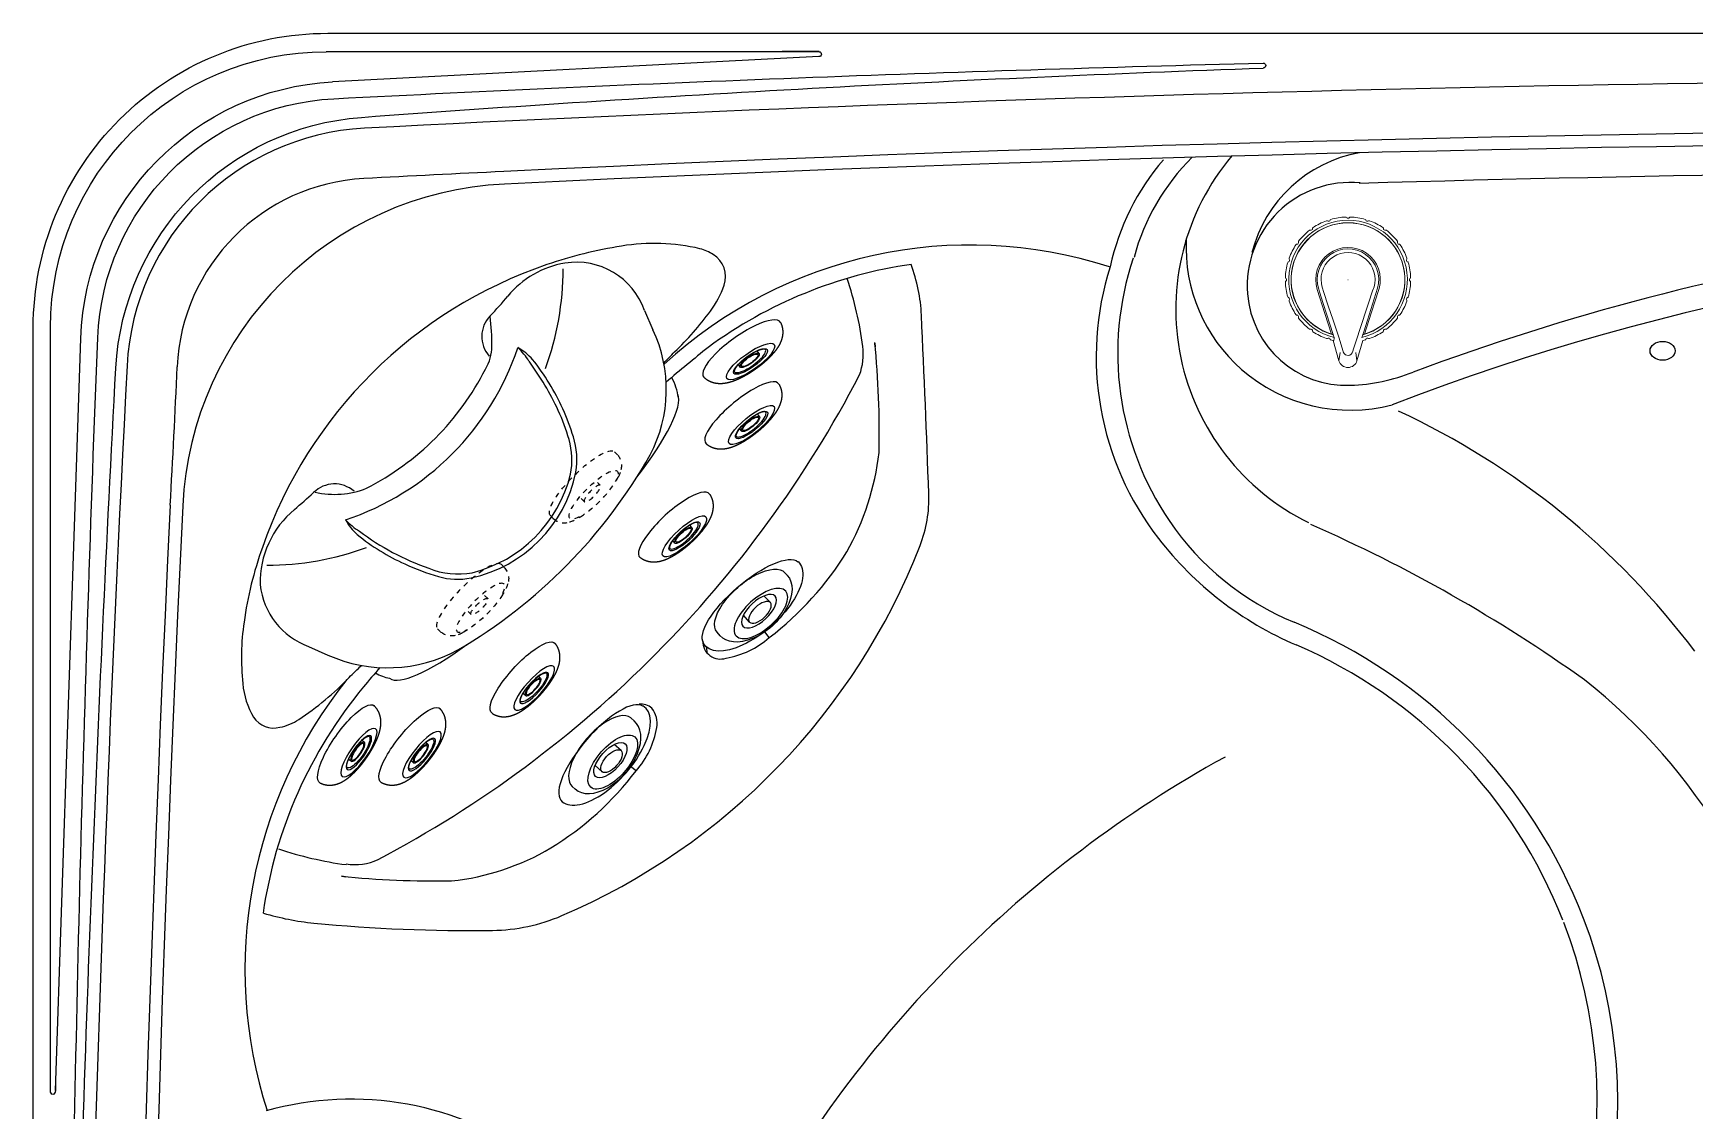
# Model space of a CAD drawing. Header units: inches. Extents: x 0 to 89, y -22 to 129.
# Drawn here: x 0 to 33.14, y 67.39 to 88.87 of the extents above; entities that cross this region are included whole.
import ezdxf

# ---------------------------------------------------------------- set-up
doc = ezdxf.new("R2010")
doc.units = ezdxf.units.IN
doc.header["$MEASUREMENT"] = 0
doc.linetypes.add('HIDDEN', pattern=[0.1875, 0.0625, -0.0625, 0.0625])
doc.layers.add('1', color=4, linetype='Continuous')
doc.layers.add('clean', color=1, linetype='Continuous')

# ---------------------------------------------------------------- blocks, each defined once
blk = doc.blocks.new('AIRVALVE CAP HS')
at = {"layer": '1', "linetype": 'Continuous', "lineweight": 0}
for p, q in [((-0.1788493580715311, 1.615269485979539), (-0.2959970048483171, 1.214574535954888)), ((0.2977852359560131, 1.21419451532077), (0.1811505744724826, 1.615039086022712)), ((-0.294860864969408, 1.096951352038865), (-0.2958833206980245, 1.096157593048304)), ((-0.2777343922738993, 1.150855100586327), (-0.294860864969408, 1.096951352038865)), ((0.2959660349752937, 1.096716688735867), (0.2788780662487937, 1.150635071566128)), ((0.2969984819474547, 1.095916915828624), (0.2959660349752937, 1.096716688735867)), ((0.000117008214246539, 0.0001543075051131382), (0.000117008214246539, 0.0001543075051131382)), ((0.000117008214246539, 0.0001543075051131382), (0.003669376972240457, 0.0001543075051131382)), ((0.5846159726989981, 0.1862682341678195), (0.5846157893677884, 0.186268380832793))]:
    blk.add_line(p, q, dxfattribs=at)
at = {"layer": '1', "color": 3, "linetype": 'Continuous', "lineweight": 0}
for p, q in [((-0.1538060653199409, 1.451405822523775), (-0.1788493580715311, 1.615269485979539)), ((0.1560400817484435, 1.451405822523775), (0.1810833745000338, 1.615269485979539)), ((-0.5187772029038769, 0.1419535509038923), (-0.5322212285053212, 0.07527742395512149))]:
    blk.add_line(p, q, dxfattribs=at)
at = {"layer": '1', "color": 3, "linetype": 'Continuous', "lineweight": 0, "const_width": 0.0002952755905511812, "flags": 128}
for points in [[(-0.1534824215587065, 1.450949254464753), (-0.1537773189853482, 1.451260330871172), (-0.1538060653199409, 1.451405822523775)], [(-0.6186021576224903, 0.1774408728089156), (-0.6173800717401292, 0.1770723953989375), (-0.613457517053817, 0.1758896707285373), (-0.6043929617683261, 0.1731565323019879), (-0.5969308313048316, 0.1709065632938191), (-0.5919116259537844, 0.169393164110069), (-0.5899009225149427, 0.1687869061136169)]]:
    blk.add_lwpolyline(points, dxfattribs=at)
at = {"layer": '1', "color": 3, "linetype": 'Continuous', "lineweight": 0, "flags": 128}
for points in [[(0.5321998774114576, 0.07571886781306603), (0.5234266111394135, 0.1235424956299056), (0.5096337879378154, 0.1721066665000706), (0.488923057532574, 0.2339795457261005), (0.3935716056031566, 0.5192088725261428), (0.2988534494026425, 0.804383894275837), (0.179801033492879, 1.168190262975621), (0.1006559206216195, 1.415218960741981), (0.09450872769959062, 1.438449325129547), (0.07880336492983986, 1.473098717721669), (0.05345995376350743, 1.496217768928901), (0.02498243436886582, 1.50821284913804), (-0.006576057674465119, 1.511275934058538), (-0.03857209761207514, 1.503500614274238), (-0.0655964890819547, 1.48649444871662), (-0.08529267628689752, 1.460470785942178), (-0.09071871909794993, 1.443209866538076)], [(-0.2958833206980245, 1.096157593048304), (-0.3140046396923424, 1.038959793802164), (-0.3865051688267016, 0.8101732167642197), (-0.5899008858486923, 0.1687869794460966)], [(0.5846159726989981, 0.1862682341678195), (0.5665288816426113, 0.2434768866219201), (0.4941677208982611, 0.4723074998178163), (0.2969984819474547, 1.095916915828624)]]:
    blk.add_lwpolyline(points, dxfattribs=at)
at = {"layer": '1', "linetype": 'Continuous', "lineweight": 0, "flags": 128}
for points in [[(-0.6186021576224903, 0.1774408728089156), (-0.6117777997913834, 0.1989411877687814), (-0.463438023425141, 0.6663874977891169), (-0.3310661392631147, 1.083670243969891)], [(0.278878061276103, 1.150635050386732), (0.2794273582639164, 1.185616699609071), (0.2816395793748114, 1.198362545701301), (0.2851078393091768, 1.207511066683473), (0.2906733533492201, 1.213466104557035), (0.2977852295255587, 1.214194516142364)], [(0.3321684856605742, 1.083404413707456), (0.4616760029120144, 0.6741663879267179), (0.6131857593250487, 0.1953368410731642)]]:
    blk.add_lwpolyline(points, dxfattribs=at)
at = {"layer": '1', "linetype": 'Continuous', "lineweight": 0, "const_width": 0.0002952755905511812, "flags": 128}
for points in [[(-0.2959970043847449, 1.214574525085801), (-0.2853896252554335, 1.210569838014955), (-0.2815481396325907, 1.203036905036036), (-0.2788787638027941, 1.191725295708714), (-0.2773802144474899, 1.173838402339634), (-0.2777343920226656, 1.150855121177791)], [(0.6131857593250487, 0.1953368410731642), (0.6086267886573324, 0.193889807789418), (0.5990410960587411, 0.1908472062711439), (0.5916127718713682, 0.1884893101764291), (0.5866166295872404, 0.1869034034969559), (0.5846159360327619, 0.1862683441665496)]]:
    blk.add_lwpolyline(points, dxfattribs=at)
at = {"layer": '1', "linetype": 'Continuous', "lineweight": 0}
for centre, radius, start, end in [((0.001117008214251314, 1.56265430750512), 0.1874999999999997, 16.22353199196328, 163.7031294202729), ((0.000117008214246539, 0.0001543075051131382), 1.183770972760755, 103.574952891569, 76.37974904376136), ((0.000117008214246539, 0.0001543075051131382), 1.135770972760755, 105.0532101769551, 74.9012766070337), ((0.000117008214246539, 0.0001543075051131382), 1.133000000000001, 106.9960863393739, 72.95799060442629), ((-0.7382865653595161, 1.016469489507443), 0.03123861609227018, 247.8126613003943, 4.187882729594248), ((-0.6871847592521334, 1.02021130612701), 0.02, 123.9716015156578, 184.1878827295828), ((0.000117008214246539, 0.0001543075051131382), 1.250000000000001, 110.0289698214418, 123.9710301785593), ((-0.4211515687719469, 1.155763577995771), 0.02, 49.81266130039047, 110.0289425143228), ((-0.3880878592087242, 1.194906736899611), 0.03123861609227018, 229.8126613003939, 346.1878827295945), ((-0.3383308685905604, 1.182674089448), 0.02, 105.9716015156577, 166.1878827295829), ((0.000117008214246539, 0.0001543075051131382), 1.250000000000001, 103.7031294202727, 105.9710301785596), ((-0.378150721108355, 1.272137034647287), 0.1942593344881468, 284.0270538947814, 295.0552903304222), ((0.4108172062823741, 1.360153356326705), 0.2877074877307231, 246.6962441388969, 254.1354879149577), ((0.000117008214246539, 0.0001543075051131382), 1.25, 74.02896982144125, 76.22353199196358), ((0.3385648850190677, 1.182674089448), 0.02, 13.81211727041714, 74.02839848434232), ((0.3883218756372315, 1.194906736899611), 0.03123861609227018, 193.8121172704055, 310.1873386996052), ((0.4213855852004542, 1.155763577995771), 0.02, 69.97105748567634, 130.1873386996095), ((0.000117008214246539, 0.0001543075051131382), 1.25, 56.02896982144161, 69.97103017855898), ((0.6874187756806407, 1.02021130612701), 0.02, 355.8121172704172, 56.02839848434221), ((0.7385205817880234, 1.016469489507443), 0.03123861609227018, 175.8121172704058, 292.1873386996057), ((0.000117008214246539, 0.0001543075051131382), 1.250000000000001, 146.0289698214416, 159.9710301785591), ((-1.019946516370624, 0.6874463893826004), 0.02, 85.81266130039054, 146.0289425143229), ((-1.016205184968726, 0.738548231016658), 0.03123861609227018, 265.8126613003946, 22.18788272959447), ((-0.9687607642011358, 0.7578982366259126), 0.02, 141.971601515658, 202.1878827295828), ((0.000117008214246539, 0.0001543075051131382), 1.250000000000001, 128.0289698214417, 141.9710301785591), ((-0.7576361204776987, 0.9690248850114642), 0.02, 67.81266130039064, 128.028942514323), ((0.757870136906206, 0.9690248850114642), 0.02, 51.97105748567702, 112.1873386996101), ((0.000117008214246539, 0.0001543075051131382), 1.25, 38.02896982144198, 51.97103017855917), ((0.9689947806296431, 0.7578982366259126), 0.02, 337.8121172704172, 38.02839848434205), ((1.016439201397233, 0.738548231016658), 0.03123861609227018, 157.8121172704055, 274.1873386996054), ((1.020180532799131, 0.6874463893826004), 0.02, 33.97105748567706, 94.18733869960946), ((0.000117008214246539, 0.0001543075051131382), 1.25, 20.02896982144193, 33.97103017855873), ((0.000117008214246539, 0.0001543075051131382), 1.250000000000001, 164.0289698214422, 177.9710301785594), ((-1.182405987276653, 0.3385909561340128), 0.02, 103.8126613003904, 164.0289425143229), ((-1.19463910717603, 0.3883478305995425), 0.03123861609227018, 283.8126613003947, 40.18788272959432), ((-1.155496262217682, 0.4214119118300204), 0.02, 159.971601515658, 220.1878827295828), ((1.194873123604538, 0.3883478305995425), 0.03123861609227018, 139.8121172704057, 256.1873386996053), ((1.155730278646189, 0.4214119118300204), 0.02, 319.8121172704169, 20.02839848434199), ((1.18264000370516, 0.3385909561340128), 0.02, 15.97105748567705, 76.1873386996096), ((0.000117008214246539, 0.0001543075051131382), 1.25, 2.028969821441414, 15.97103017855925), ((-1.229112281693276, 0.04368995764852457), 0.02, 177.9716015156581, 238.1878827295828), ((-1.256121976453642, 0.0001483434386386762), 0.03123861609227018, 301.812661300394, 58.1878827295943), ((-2.85842574498929e-07, 1.909814592693238e-06), 0.6435470933491265, 163.9950592792689, 17.66966125211469), ((1.256355992882149, 0.0001483434386386762), 0.03123861609227018, 121.8121172704057, 238.187338699606), ((1.229346298121783, 0.04368995764852457), 0.02, 301.8121172704172, 2.028398484341848), ((-1.229111868261882, -0.04339301430914588), 0.02, 121.8126613003902, 182.0289425143233), ((0.000117008214246539, 0.0001543075051131382), 1.250000000000001, 182.028969821443, 195.9710301785601), ((0.000117008214246539, 0.0001543075051131382), 1.249999999999999, 344.0289698214426, 357.9710301785594), ((1.229345884690389, -0.04339301430914588), 0.02, 357.9710574856767, 58.18733869960985), ((-1.182402773728668, -0.3382935692997293), 0.02, 195.971601515658, 256.1878827295828), ((-1.19463542118028, -0.3880505599178861), 0.03123861609227018, 319.8126613003942, 76.18788272959452), ((-1.155492262276454, -0.4211142694810945), 0.02, 139.8126613003901, 200.0289425143231), ((0.000117008214246539, 0.0001543075051131382), 1.25, 200.0289698214427, 213.9710301785598), ((0.000117008214246539, 0.0001543075051131382), 1.25, 326.0289698214427, 339.9710301785595), ((1.194869437608787, -0.3880505599178861), 0.03123861609227018, 103.8121172704055, 220.1873386996058), ((1.155726278704961, -0.4211142694810945), 0.02, 339.9710574856769, 40.18733869960953), ((1.182636790157176, -0.3382935692997293), 0.02, 283.8121172704172, 344.0283984843421), ((-1.01993999040765, -0.6871474599613094), 0.02, 213.9716015156583, 274.1878827295824), ((-1.016198173788098, -0.738249266068685), 0.03123861609227018, 337.8126613003942, 94.18788272959466), ((-0.9687535692921188, -0.7575988211868605), 0.02, 157.8126613003901, 218.028942514323), ((0.000117008214246539, 0.0001543075051131382), 1.25, 218.0289698214423, 231.9710301785603), ((-0.7576269209065174, -0.9687234649102692), 0.02, 231.9716015156576, 292.1878827295824), ((-0.7382769152972628, -1.016167885677866), 0.03123861609227018, 355.8126613003942, 112.1878827295946), ((0.7385109317257701, -1.016167885677866), 0.03123861609227018, 67.81211727040537, 184.1873386996058), ((0.7578609373350247, -0.9687234649102692), 0.02, 247.8121172704176, 308.0283984843423), ((0.000117008214246539, 0.0001543075051131382), 1.25, 308.0289698214418, 321.9710301785592), ((0.968987585720626, -0.7575988211868605), 0.02, 321.971057485677, 22.18733869960988), ((1.016432190216605, -0.738249266068685), 0.03123861609227018, 85.81211727040534, 202.1873386996059), ((1.020174006836157, -0.6871474599613094), 0.02, 265.8121172704176, 326.0283984843417), ((-0.6871750736631981, -1.019909217079764), 0.02, 175.8126613003901, 236.0289425143229), ((0.000117008214246539, 0.0001543075051131382), 1.25, 236.0289698214425, 249.9710301785599), ((-0.4211405961106607, -1.155458962926843), 0.02, 249.9716015156579, 310.1878827295824), ((-0.3880765148801686, -1.194601807885206), 0.03123861609227018, 13.81266130039426, 130.1878827295943), ((-0.3383196404146531, -1.182368687985814), 0.02, 193.8126613003905, 254.0289425143234), ((0.000117008214246539, 0.0001543075051131382), 1.249999999999999, 254.0289698214429, 267.9710574856726), ((-0.04343031360001248, -1.229074568971029), 0.02, 267.9710574856767, 328.1873386996096), ((0.0001110441477720769, -1.256084677162789), 0.03123861609227018, 31.81211727040548, 148.1873386996056), ((0.04365265835765797, -1.229074982402423), 0.02, 211.8121172704172, 272.0283984843418), ((0.000117008214246539, 0.0001543075051131382), 1.249999999999999, 272.0283984843426, 285.9710301785596), ((0.3385536568431604, -1.182368687985814), 0.02, 285.9710574856766, 346.1873386996094), ((0.3883105313086759, -1.194601807885206), 0.03123861609227018, 49.81211727040569, 166.1873386996057), ((0.421374612539168, -1.155458962926843), 0.02, 229.8121172704175, 290.0283984843422), ((0.000117008214246539, 0.0001543075051131382), 1.249999999999999, 290.0289698214418, 303.9710301785593), ((0.6874090900917054, -1.019909217079764), 0.02, 303.9710574856768, 4.187338699609864)]:
    blk.add_arc(centre, radius, start, end, dxfattribs=at)
at = {"layer": '1', "color": 3, "linetype": 'Continuous', "lineweight": 0}
for centre, radius, start, end in [((-80.26091298233668, 27.09473762174269), 84.17399116018414, 341.3247840268964, 342.2574474058453), ((0, 0), 0.6135727592357708, 164.0327219971692, 17.67275002280167), ((2.27896072715339e-05, -0.005193919149419912), 0.5382929795917775, 171.4024202336356, 8.645103943330112)]:
    blk.add_arc(centre, radius, start, end, dxfattribs=at)
blk = doc.blocks.new('MINIJET')
at = {"layer": '1', "color": 3}
for p, q in [((0.267572899635123, 0.2300000000000149), (0.2021327313523582, 0.2300000000000133)), ((0.2675728996351356, -0.2300000000000162), (0.2021327313523522, -0.2299999999999922))]:
    blk.add_line(p, q, dxfattribs=at)
at = {"layer": '1', "color": 3, "extrusion": (2.340686842745782e-18, 2.775557561562884e-17, -1)}
for centre, major_axis, ratio, start_param, end_param in [((0, 0), (-8.401057627338552e-15, 0.9399999999999994), 0.2875604840019277, 3.096514190688376, 6.328263770081), ((0.2675728996351328, 2.142730437526552e-14), (-1.798561299892755e-15, 0.2000000000000002), 0.2875604840019276, 1.21376771396354, 7.496953021143126)]:
    blk.add_ellipse(centre, major_axis=major_axis, ratio=ratio, start_param=start_param, end_param=end_param, dxfattribs=at)
at = {"layer": '1', "color": 3, "extrusion": (2.340686842745781e-18, 2.775557561562885e-17, -1)}
blk.add_ellipse((0.2969063687910718, 1.088018564132653e-14), major_axis=(-5.215827769688984e-15, 0.58), ratio=0.2875604840019276, start_param=1.213767713963537, end_param=7.496953021143123, dxfattribs=at)
at = {"layer": '1', "color": 3, "extrusion": (2.340686842746282e-18, -2.775557561562901e-17, -1)}
blk.add_ellipse((0.2969063687910718, 1.088018564132653e-14), major_axis=(-5.18363130197484e-15, 0.5799999999999982), ratio=0.2875604840019278, start_param=4.355360367553331, end_param=10.63854567473292, dxfattribs=at)
at = {"layer": '1', "color": 3, "extrusion": (2.340686842746775e-18, -8.326672684688683e-17, -1)}
blk.add_ellipse((0.2969063687910718, 1.088018564132653e-14), major_axis=(-3.628252789104816e-15, 0.4072323466422034), ratio=0.2875604840019278, start_param=4.355360367553329, end_param=10.63854567473291, dxfattribs=at)
at = {"layer": '1', "color": 3, "extrusion": (2.340686842745784e-18, 2.775557561562885e-17, -1)}
blk.add_ellipse((0.2779324561100314, 1.543210004228968e-14), major_axis=(-3.38737551752088e-15, 0.3790157296514529), ratio=0.2875604840019277, start_param=6.174551052786132, end_param=9.533412215162832, dxfattribs=at)
at = {"layer": '1', "color": 3, "extrusion": (2.340686842746284e-18, -2.775557561562901e-17, -1)}
blk.add_ellipse((0.2675728996351328, 2.142730437526552e-14), major_axis=(-2.055577930093476e-15, 0.2299999999999999), ratio=0.2875604840019276, start_param=1.213767713963539, end_param=7.496953021143125, dxfattribs=at)
at = {"layer": '1', "color": 3}
for points, knots in [([(0.01218089115566556, -0.9390450898456919), (0.04652522600397901, -0.932158756099021), (0.07918567957719347, -0.9227368265443303), (0.1097942720551544, -0.9112022725844326), (0.1381371784268595, -0.8980028896263761), (0.1689244452854979, -0.8806497033695848), (0.196450861484692, -0.8621632473097023), (0.2209363622303613, -0.8430442952238622), (0.2426790447137819, -0.8236589463393429), (0.269467404189129, -0.7961503276553046), (0.2922755661359133, -0.7689914241756455), (0.3118823205252994, -0.742335495245591), (0.3289256027582326, -0.7161900888611257), (0.3507624120933173, -0.6777593374390136), (0.369191844007176, -0.6399705332946937), (0.3850589379851357, -0.6024635482709044), (0.3989313187877315, -0.5649287810849444), (0.4111915489342124, -0.5271242650316594), (0.4276458137625383, -0.467367795078637), (0.4414157135072969, -0.4061476977308587), (0.4528413980445691, -0.3433173831023666), (0.4621104098657725, -0.2789144969688664), (0.4693243307761605, -0.2131086116704424), (0.4735111990220418, -0.1616731446015578), (0.4765257219877981, -0.1097077711888659), (0.4783749395225669, -0.05737501205647533), (0.4790623343414637, -0.004847682697800337), (0.4785890455254957, 0.04769616149017253), (0.4764574994639474, 0.1111621601949295), (0.4726128756820884, 0.1740819047120468), (0.4670412893841842, 0.2361695976369944), (0.4597147311600054, 0.297176986720963), (0.4520173451589784, 0.3483497252908663), (0.4429414142433785, 0.3985132808911089), (0.4323943552587366, 0.4476456198512722), (0.4202271386988059, 0.4957960053448929), (0.4062009847754524, 0.5431061695618595), (0.3888199857383086, 0.5927694146310287), (0.368144759564828, 0.6422712140591926), (0.3429016113380214, 0.6923059576147921), (0.3204274200534485, 0.7296048876315098), (0.2931261295595107, 0.7679028821884799), (0.2591807718832513, 0.807228764593205), (0.2277101346503088, 0.837262785535458), (0.189905626973939, 0.8668327326460741), (0.157030330914651, 0.8877474154719565), (0.1197750909851294, 0.906841246441374), (0.07818145504427321, 0.9230698940553879), (0.03275024323252751, 0.935283905285111), (0.01218089115566556, 0.939045089845699)], [1.258846176864954, 1.258846176864954, 1.284049785363782, 1.30925339386261, 1.334457002361438, 1.359660610860266, 1.38976431999882, 1.419868029137374, 1.449971738275929, 1.480075447414483, 1.522807016465091, 1.565538585515698, 1.608270154566305, 1.651001723616912, 1.715116318226105, 1.779230912835296, 1.843345507444488, 1.907460102053681, 1.971574696662873, 2.071336734999626, 2.171098773336379, 2.270860811673133, 2.370622850009886, 2.470384888346639, 2.54715961707554, 2.623934345804441, 2.700709074533342, 2.777483803262244, 2.854258531991145, 2.947333969056945, 3.040409406122745, 3.133484843188545, 3.226560280254345, 3.306164335394391, 3.385768390534436, 3.465372445674482, 3.544976500814527, 3.624580555954572, 3.709200410252933, 3.793820264551292, 3.878440118849652, 3.940150456469474, 4.001860794089295, 4.063571131709116, 4.110155533564104, 4.156739935419091, 4.191384198304789, 4.226028461190486, 4.260672724076183, 4.295316986961882, 4.310281904651913, 4.310281904651913]), ([(0.2661156889603362, -0.3767814698830061), (0.2622408792394484, -0.3746281464558), (0.2563155744686532, -0.3694379371215085), (0.2495221966031136, -0.361258198399927), (0.2421352396980483, -0.3498480824021941), (0.2345597594969868, -0.3353568944871121), (0.2262945483546901, -0.3160111505578576), (0.2183747581515745, -0.2934466110852654), (0.2109722805059102, -0.2679595212635361), (0.2037577481794055, -0.2377440190871056), (0.1974028824924188, -0.2048929999126418), (0.1920013884159388, -0.1697935910136323), (0.18752125191583, -0.1318038473395895), (0.1841861944057757, -0.09230630319417621), (0.182039999479503, -0.0517566090550482), (0.1811074774591293, -0.01025141714224875), (0.1814251437741181, 0.03137234471369887), (0.1829888988927806, 0.07263313653117232), (0.1857759576313374, 0.1130232523923183), (0.1897502590331914, 0.152101793320131), (0.1948578812672863, 0.189407269416471), (0.2009519729696065, 0.2241128593884312), (0.2079926823887284, 0.2562236645357023), (0.2158636547058765, 0.2853305441429745), (0.2241148573821834, 0.3102260657672082), (0.232812614203689, 0.3315901317865488), (0.2416876899531688, 0.3490721498197875), (0.2495923395012158, 0.3613540415667695), (0.2568105609405771, 0.3699446777020154), (0.2626347919996095, 0.3748994700510235), (0.2661156889603338, 0.3767814698829866)], [5.178051847609506, 5.178051847609506, 5.268560665170156, 5.359069482730807, 5.444224162062341, 5.529378841393876, 5.61453352072541, 5.708610198638841, 5.80268687655227, 5.8967635544657, 5.997576814887944, 6.098390075310188, 6.199203335732432, 6.302795525931074, 6.406387716129714, 6.509979906328357, 6.61449271419346, 6.719005522058563, 6.823518329923665, 6.927954984355797, 7.032391638787927, 7.136828293220058, 7.240100091779126, 7.343371890338192, 7.44664368889726, 7.546427474593818, 7.646211260290375, 7.745995045986932, 7.837036885336847, 7.928078724686761, 8.019120564036674, 8.102375992412385, 8.102375992412385])]:
    blk.add_open_spline(points, degree=1, knots=knots, dxfattribs=at)
blk = doc.blocks.new('ASDEEE558')
at = {"layer": '1', "linetype": 'Continuous'}
for p, q in [((16.315318, 80.890462), (16.242442, 80.952465)), ((15.13424733870228, 79.53324027006609), (15.077647, 79.58308799999999))]:
    blk.add_line(p, q, dxfattribs=at)
at = {"layer": '1', "color": 3, "linetype": 'Continuous'}
for p, q in [((16.05104821884129, 80.30033029388892), (15.91253274989026, 80.41929732936433)), ((15.67013192351692, 79.88070126782952), (15.53594459636145, 80.00183123790191))]:
    blk.add_line(p, q, dxfattribs=at)
at = {"layer": '1', "linetype": 'Continuous'}
for centre, major_axis, ratio, start_param, end_param in [((15.6600445, 80.2677765), (0.582397499999999, 0.6846885000000071), 0.4445330316376599, 6.283082548099466, 9.42477796076938), ((15.72478266935114, 80.21185113503304), (0.5905353306488585, 0.6786108649669559), 0.607839720511291, 3.134376862079341, 6.29674373038474)]:
    blk.add_ellipse(centre, major_axis=major_axis, ratio=ratio, start_param=start_param, end_param=end_param, dxfattribs=at)
at = {"layer": '1', "color": 3, "linetype": 'Continuous'}
for centre, major_axis, ratio in [((15.88439733963685, 80.07213013270473), (-0.439352679878084, -0.5007425938470078), 0.4579272147132377), ((15.8367828027213, 80.1099831310056), (-0.2943449982336119, -0.3266181445212623), 0.4561377166963836), ((15.8605900711791, 80.09051578085922), (-0.1904581476621843, -0.2098145130296984), 0.4722063993110425)]:
    blk.add_ellipse(centre, major_axis=major_axis, ratio=ratio, dxfattribs=at)
blk = doc.blocks.new('A$C72896ABA')
at = {"layer": '1', "linetype": 'Continuous', "xscale": -1, "rotation": 90.90447448841672}
blk.add_blockref('ASDEEE558', (49.88956645458769, 5.577467535021924), dxfattribs=at)
at = {"layer": '1', "linetype": 'Continuous'}
blk.add_blockref('ASDEEE558', (-48.76097214999993, -94.6021919999996), dxfattribs=at)
blk = doc.blocks.new('HIDMIN')
at = {"layer": '1', "color": 3, "linetype": 'HIDDEN', "ltscale": 0.5}
for p, q in [((0.236356685516391, 0.9010129556122166), (0.3163020652977622, 0.9007525774996168)), ((0.5058026160121543, 0.2273658355886639), (0.4253463749518502, 0.2276297921431407)), ((0.5171570719015506, -0.230719735823719), (0.4238435667347318, -0.23041359784132)), ((0.2304396751934306, -0.9025429581249043), (0.3103850549748017, -0.902803336237497))]:
    blk.add_line(p, q, dxfattribs=at)
for centre, radius, start, end in [((0.3096049180361007, 0.5890097520907176), 0.3114639775610698, 30.27087461294235, 88.76285393969697), ((0.2013169089681313, 0.4835603644320798), 0.4595934255637201, 14.60383785448276, 34.8240888564348), ((-1.668702907865274, -0.003677073623244098), 2.39204638395426, 348.1275426584984, 14.60383785448572), ((-0.1768695107352372, -0.3173067687629541), 0.867602068649197, 332.1339116837107, 348.1275426584984), ((0.3075017148589936, -0.5902531910280686), 0.3121760650329553, 270.5202515535206, 334.8692595429664)]:
    blk.add_arc(centre, radius, start, end, dxfattribs=at)
at = {"layer": '1', "color": 3, "linetype": 'HIDDEN', "ltscale": 0.5, "extrusion": (0, 0, -1)}
for centre, major_axis, ratio, start_param, end_param in [((0.2333981803549108, -0.0007650012563473751), (0.002958505489128493, 0.9017779568674892), 0.2588200079833026, 3.141586493185122, 6.283185305775769), ((0.5457577790245125, -0.00178977400734226), (0.002187163073893778, 0.6666662241523227), 0.2637641956731417, 8.735609790928956, 13.26143311362753), ((0.5114798439568489, -0.001676950117527554), (-0.005677227944686557, 0.2290427857061918), 0.2624851506142757, 3.141592653589542, 9.424777960769127)]:
    blk.add_ellipse(centre, major_axis=major_axis, ratio=ratio, start_param=start_param, end_param=end_param, dxfattribs=at)
blk = doc.blocks.new('HHPILLOW')
at = {"layer": '1', "color": 4, "linetype": 'Continuous'}
for p, q in [((-2.493662856348354, 4.753440000292542), (-2.105674256348355, 4.600845000292548)), ((-2.493535056348177, -4.721047999707391), (-2.104629956348356, -4.568089999707457))]:
    blk.add_line(p, q, dxfattribs=at)
for centre, radius, start, end in [((-3.119004480416805, 3.459933230967845), 1.436736548251412, 64.19870674311935, 144.2451829579542), ((-3.046013074246378, 1.97333275746886), 2.790709171274251, 17.21278817419931, 70.30863569432098), ((-2.775510644526026, 3.212609205210594), 1.860006189274408, 144.2451829579545, 185.5942556030285), ((-10.99441199381275, 2.407570811759829), 6.398227653638791, 0.8252452733079668, 5.594255603028535), ((-10.49181935035516, 0), 10.49181935035516, 345.3047972418675, 15.47362786403677), ((-4.010785977012585, 2.50816465960218), 0.5861228147119968, 180.8252452733078, 266.9136513492448), ((-7.360403336172316, -1.092366797708202), 4.530513219578506, 44.7353245835756, 52.33768680706847), ((-3.671249686693427, 1.427680425685203), 1.017060497694795, 75.13863876116727, 94.72266359589366), ((-4.229530244427762, -3.122801297396499), 5.59356530952322, 69.8471983880498, 81.54951745679234), ((-4.762941381420456, 1.481207604623073), 0.8739993319092445, 13.58559010926897, 44.7353245835756), ((-3.656439884655223, -1.561218937882739), 3.930143527169514, 60.85987769514308, 69.8471983880498), ((-9.079296851456325, 0.002766516183061896), 5.43337025035915, 342.019837563144, 18.05253914430314), ((-2.481550809332161, 0.5461660116369345), 1.517378378056258, 34.44500970583191, 60.85987769514308), ((-3.534976419895143, 0.01605033516303678), 2.690629813737361, 328.9514312109356, 31.06438648313755), ((-2.51206816861577, -0.492755693265071), 1.554554322597792, 293.0023584904462, 325.5708079882411), ((-4.003316947791051, -2.480668104789078), 0.591956896565789, 93.7208307348171, 179.9264290603185), ((-5.476981758617837, -1.002620195299642), 1.70341256026332, 301.6980798579719, 336.9533845754468), ((-4.133094337513969, 2.742415530218985), 5.170965863734945, 278.0715625138498, 295.5287253823751), ((-80.29190557129641, 1.855028273967328), 75.82065550482886, 356.3386680349637, 356.7224094113108), ((-3.709021773285203, -1.149635383012711), 1.264283361323205, 267.6769354812565, 283.8190420852181), ((-3.152735730338682, -1.832809565125114), 2.929212312086789, 290.9658518163026, 343.5656369317051), ((-2.737128605431531, -3.16569070989361), 1.897329023735506, 174.5894660761836, 226.1126998811895), ((-3.118934661575695, -3.349291592975266), 1.507594211195228, 231.7422641605146, 294.508790775817)]:
    blk.add_arc(centre, radius, start, end, dxfattribs=at)
at = {"layer": '1', "color": 3, "linetype": 'Continuous'}
for centre, radius, start, end in [((-8.343842003758988, 0.08990888871185021), 5.811248817310541, 24.91736302086631, 44.94840016262117), ((-8.62058809854521, 0.01949486940539913), 5.43499356366448, 333.4140667197293, 26.46126074836484), ((-3.452289777500983, 1.376618691446335), 1.111896364388132, 86.48936324076274, 105.9330261561958), ((-3.922225932262705, -2.198487745685124), 4.715708637488957, 69.3637612481715, 83.44877837011721), ((-3.754596085311849, -1.817334919903196), 4.299992489900039, 61.69831124189577, 69.6641410816807), ((-2.408811534261371, 0.6285570708679913), 1.508630504570383, 35.76937891369361, 62.6585324046079), ((-3.453319780722353, 0.01518371013122177), 2.716996479879117, 327.0779087548007, 33.38863537225082), ((-2.257117530451403, -0.7593286333198783), 1.291945886492554, 297.8632999343325, 327.0779087548007), ((-3.751636236140003, 1.839408260139109), 4.289209647383383, 289.7146680394328, 299.2887159989647), ((-3.770839475062939, 1.593224760737822), 4.065192295565401, 275.4073437173614, 291.1400841040647), ((-8.354160519047062, -0.05085203773216307), 5.823696528221809, 315.0702392536522, 335.0709258513776), ((-3.474919522467284, -1.533004503037127), 0.9249887945121534, 252.0318145650573, 275.4073437173614)]:
    blk.add_arc(centre, radius, start, end, dxfattribs=at)
blk = doc.blocks.new('65S5R')
at = {"layer": '1', "color": 3, "linetype": 'Continuous'}
for p, q in [((72.23753398406919, -85.88925041442653), (72.24021877766194, -101.101095729302)), ((72.33747978406919, -85.88758141442653), (72.84246894921571, -100.8828505236268)), ((87.5634469840692, -106.5014195144265), (77.86437625794969, -105.9973219393772)), ((87.57197098406917, -106.6001250144265), (77.7402186919995, -106.6001250144265))]:
    blk.add_line(p, q, dxfattribs=at)
for centre, radius, start, end in [((72.67940444104133, -79.60084788424734), 0.05002823141262165, 1.519342733856552, 180.624791419375), ((870.3492613534693, -69.56976444143933), 797.7829554385158, 180.7204781019591, 182.2502577887366), ((804.092669169866, -61.23499916068553), 731.5939535054194, 181.4380730578663, 183.0599771094799), ((78.83426380668482, -100.0055079088081), 5.3, 183.0599771094774, 265.740327290492), ((78.13946610878784, -100.7044658508399), 5.3, 181.9287961463759, 267.0247975589235), ((78.14767602214394, -100.6990193263412), 4.97, 182.2502577887358, 267.0496646218818), ((77.7402186919995, -101.1001250144265), 5.5, 180.0101123392298, 270), ((112.2244048897016, 348.289057009832), 454.8363371932647, 265.7403272904937, 268.0097047426337), ((114.113468114607, 597.1424726958533), 703.7376911453479, 267.0496646218834, 268.5597041383196), ((96.42599600362573, -106.3228734625106), 0.05001911240605591, 268.6756874251768, 87.88842898081356), ((87.56588752091997, -106.5509295621646), 0.04957016287187815, 277.0493554382853, 92.82204065677504)]:
    blk.add_arc(centre, radius, start, end, dxfattribs=at)
blk.add_ellipse((72.28750688406919, -85.88841591442653), major_axis=(0.00127679489195364, -0.07645912936655902), ratio=0.6535897075210078, start_param=1.570796326794897, end_param=4.71238898038469, dxfattribs=at)
blk = doc.blocks.new('2010TEMPO')
at = {"layer": '1', "color": 3, "linetype": 'Continuous'}
for p, q in [((15.67703090000077, 88.50480139998933), (14.93573690000062, 88.50473339998939)), ((23.00094090000084, 84.66401839998935), (22.9851939000007, 84.7421193999894)), ((16.78367390000085, 82.69107839998935), (16.79506190000075, 82.6200883999893)), ((16.79181490000065, 82.6190053999893), (16.78367390000085, 82.69107839998935)), ((14.68023890000063, 76.82454739998934), (14.59421990000055, 76.93644639998934)), ((13.41957490000073, 76.64283739998928), (13.44065190000083, 76.50227939998933)), ((12.02262490000066, 74.16694239998935), (11.91076890000068, 74.25294639998936)), ((6.156451900000775, 72.06358639998939), (6.228930900000705, 72.05260439998938)), ((6.229945900000757, 72.05562539998937), (6.156451900000775, 72.06358639998939)), ((0.3426155000006474, 67.79393039998934), (0.3426155000006474, 67.91631939998933)), ((0.4466017000006559, 67.91288039998938), (0.4425878000006378, 67.79226739998933))]:
    blk.add_line(p, q, dxfattribs=at)
at = {"layer": '1', "color": 4, "linetype": 'Continuous'}
blk.add_lwpolyline([(5.875, 88.87114139999017), (82.99553290000063, 88.87114139999017, -0.4142135623730947), (88.87053290000063, 82.99614139999017), (88.87053290000063, 5.875, -0.4142135623730958), (82.99553290000063, 0), (5.875, 0, -0.4142135623730995), (0, 5.875), (0, 82.99614139999017, -0.4142135623730957)], format="xyb", close=True, dxfattribs=at)
at = {"layer": '1', "color": 3, "linetype": 'Continuous'}
for centre, radius, start, end in [((44.41120440000213, -641.1712085403569), 729.1285728575962, 87.02772883871556, 92.97227116128447), ((6.863165303667529, 81.98420731275235), 4.999019036138629, 92.97227116128447, 177.0277324703284), ((44.41120440000009, -638.6939678568692), 725.6546882568588, 87.23345903961, 92.76654096022047), ((26.2196999148548, 83.18835129052582), 4.850932238568326, 139.3387415185309, 167.7525223795206), ((26.19456240542149, 83.27633686693741), 4.385860819973987, 134.5875896795283, 165.1252351886983), ((26.92769327308656, 83.82596070904106), 2.705063097776395, 100.1970726504485, 165.6242066375843), ((6.801960963543024, 82.04468597062714), 3.934778740094256, 93.01466392034845, 177.4722660563579), ((40.53747244065357, -558.5303338423299), 645.3975140123723, 92.76654096022047, 93.01466392034845), ((26.2703613292897, 83.83907708759534), 2.057856528800675, 84.60936414337601, 184.5259775132619), ((44.67412952481413, -557.1857321190267), 643.322591514385, 88.37655612104027, 91.62344387895975), ((13.17361049168494, 75.66540550311151), 9.078235395834033, 99.12164596325664, 108.8153465275038), ((12.38163677343573, 80.59792937371685), 4.082535834762699, 77.0374966516855, 99.12164596325664), ((18.69331404641753, 75.60012158655343), 9.049313874382408, 72.17541869477668, 132.4922153997215), ((13.0005587311266, 83.54254201417234), 1.075658868700741, 58.56949572203354, 73.98040953467209), ((26.21516442060488, 84.59987199610475), 3.221803309263416, 177.1749735228906, 228.9889625405999), ((44.40678868508644, 36.49255867831278), 48.18494542308592, 68.9230816040915, 111.0430714180926), ((44.40096143806363, 36.9268492862368), 48.236997963019, 98.81534263876414, 110.485914300872), ((13.18884689754418, 75.6206881194787), 9.125477246586053, 108.8153465275038, 160.8107423953477), ((18.78226567721072, 75.3666198409752), 8.985517392212321, 98.10711258801341, 126.2973183934404), ((13.29191940872806, 84.01929647786483), 0.5169229175546561, 340.5095428762081, 58.56949572203354), ((14.4291287556664, 83.0991798343847), 3.289757423633392, 2.61672556850777, 20.68382290733355), ((27.11288543882097, 82.4237819747409), 5.912342350924273, 162.3399468528391, 217.821235942892), ((27.57930923139156, 82.4942817407873), 5.949688099441885, 161.4772817457417, 214.150559718459), ((11.89620834028938, 84.51328209165945), 1.997473887024696, 323.6630891617501, 340.5095428762081), ((9.849781316488588, 81.79515640932675), 6.746021080118849, 7.095813202174676, 18.92049870650717), ((26.1953343124992, 83.83313810465938), 1.982594820297575, 184.5259775132619, 272.2380956042393), ((8.501825691786053, 87.01007228719754), 6.211236439067278, 313.6890369750996, 323.6630891617501), ((-373.0666974659551, 65.38974624934292), 391.1900530887439, 2.094637357883882, 2.61672556850777), ((-189.8214988313437, 278.6841096973769), 282.0162526500324, 315.8633565226585, 315.9264011047536), ((43.75498014508162, 44.9624691110082), 48.32005736589178, 128.8218947793577, 130.1124475433387), ((15.34885422372076, 82.47519487090563), 1.205069577291911, 339.876322561636, 7.308093031457486), ((-2.90043553055898, 80.8582309657362), 19.77476012196578, 358.9921424278699, 5.366051683898002), ((730.0192509293795, 44.43617939998933), 729.1292411492884, 177.0277324703284, 182.9722675296716), ((-223.1456290584124, 92.19593493210073), 226.2367703540176, 356.7730945845673, 357.472266056358), ((-3.788405514116903, 92.59997800972167), 22.84516048864196, 297.8287922444592, 332.5263957838532), ((11.46376549867318, 81.37069163188607), 1.423895063214119, 9.483541422190081, 26.63195228708807), ((26.27100661408485, 84.6640861035388), 3.306902088139578, 228.9889625405999, 284.6082647411772), ((26.1236300337855, 85.66785094962597), 3.818708304554721, 272.2380956042393, 291.4343106119933), ((20.61855119460552, 67.13930518293716), 15.66387787204825, 36.9364831269994, 65.03818995986359), ((11.56825267102295, 81.1426705949674), 5.340571688390392, 330.7020774767328, 353.2008275792408), ((15.28900165475602, 79.59370607932067), 2.574688602999568, 338.6722937011912, 2.094637357883882), ((727.5420730529129, 44.43618189998938), 725.6554085091209, 177.2334616297314, 182.7665383702686), ((27.26953327553088, 82.28414874989744), 5.57536602329661, 214.150559718459, 247.6112272230244), ((11.6037966837564, 76.09991130739365), 7.471292948052695, 160.2862443082213, 172.0717349115618), ((5.319543983953054, 83.48618996254254), 13.27709567015375, 293.1657244030638, 338.6722937011912), ((27.923056010869, 83.05269577721128), 6.937968465427183, 217.821235942892, 246.7815253541044), ((10.87519171144686, 81.82702499110758), 6.285154425848387, 307.2577994240925, 328.3525172701734), ((9.06883011171476, 76.422678032514), 4.916127899559765, 171.7223914980874, 186.0473944757718), ((21.15947198732579, 67.45178009046435), 10.46620525245298, 21.13197592080371, 67.61122722302441), ((13.70629757831375, 76.74780799796304), 0.3526847517339728, 179.1255621617393, 288.4024799523817), ((13.52912048088956, 78.12817807072895), 1.739118447714868, 279.5494021463232, 311.4445838829243), ((21.28016544647608, 67.56746261835315), 9.911970437568858, 21.41462623321202, 66.78152535410433), ((-189.8214988313437, 278.6841096973769), 282.0162526500324, 314.0609656064749, 314.1313304714937), ((43.75498014508162, 44.9624691110082), 48.32005736589178, 139.6840573055587, 140.2797530175916), ((5.737849026155345, 76.03499814512804), 1.563223886983283, 184.7791203173351, 210.8232201938016), ((13.45632368278598, 70.20771654906048), 9.232671189035628, 141.258038388927, 197.7527778943061), ((2.083699661930268, 80.05581704592123), 5.830994813353979, 303.4405374388727, 316.2983297361233), ((7.293439294213385, 76.91064956863954), 0.9187464241675524, 239.5572808698855, 258.3355547159868), ((13.57283275247255, 70.03819300335022), 9.080358718295935, 140.2797530175916, 171.8071621923522), ((4.792228873449176, 75.4908556835328), 0.4726713696679342, 212.9139000428531, 285.4703540220435), ((12.11865825272639, 75.15775394779462), 0.3368965231988156, 49.42864757137479, 95.61948344184349), ((11.96074671169731, 75.11011620286945), 0.4840330290772471, 350.2036297313782, 38.83741305356063), ((4.717089697840038, 76.06821327200646), 1.052320631222599, 281.0236944700164, 303.4405374388727), ((10.72396209591943, 75.32366531256525), 1.739118447714868, 318.3084479947641, 350.2036297313782), ((7.131550375200277, 77.86571258753577), 6.132170162954885, 301.3606964668377, 322.9023878560013), ((7.268382813968401, 79.80443657442879), 7.578215970605301, 251.697743437915, 262.225728391745), ((7.828839254166724, 76.83165227017582), 4.886627540790162, 276.0263450600067, 300.6891807178982), ((6.423669366602553, 73.37438491183809), 1.077212259621074, 260.3594555294756, 294.8537765968244), ((8.079263856765465, 91.74504598440012), 19.77476012196578, 264.3869801937964, 270.7608894498376), ((6.109801094131171, 76.3824383379332), 5.27552398329984, 253.284129605651, 264.4347117476585), ((9.104965857851312, 74.6395266962603), 3.654576784208441, 270.8566684021331, 293.1657244030638), ((8.683890651179581, 102.7998210569015), 31.81801909525477, 264.4347117476585, 270.8566684021331), ((21.30785057306525, 67.53954816014186), 10.29620193350856, 249.025623256652, 20.97408809955866), ((21.28016668209966, 67.56724520192324), 9.912204353561808, 248.8496830619904, 21.15021415300044), ((6.338123586127267, 61.34775542727834), 6.272552939564231, 53.676548664014, 105.6784821403577)]:
    blk.add_arc(centre, radius, start, end, dxfattribs=at)
at = {"layer": '1', "color": 2}
for centre, radius, start, end in [((44.41119940000067, -640.376522518834), 727.0852831800554, 87.23985841070862, 92.76014158929135), ((27.52839738957732, 83.36807753019662), 4.741405281918041, 139.7957938819786, 243.7822463191469), ((9.72346560092592, 79.12391522439054), 6.749168030462672, 92.76014158929135, 177.2398628755384), ((729.2230082445872, 44.43628077696621), 727.0843843346468, 177.2398628755384, 182.7601520159445), ((13.34277789470684, 51.334667466523), 30.28086834259668, 54.47140177100637, 66.37276754661832), ((23.87631206598599, 66.95299689244735), 11.46020423952313, 9.288850622250955, 51.95334137837968), ((35.32830650003689, 53.48404373607138), 23.93387711069703, 118.8776503369043, 151.4503332819262)]:
    blk.add_arc(centre, radius, start, end, dxfattribs=at)
at = {"layer": '1'}
blk.add_ellipse((32.49674206328791, 82.54016054494093), major_axis=(-0.25, 0), ratio=0.752466024246587, dxfattribs=at)
at = {"layer": '1', "color": 3, "linetype": 'Continuous'}
for centre, major_axis, ratio, start_param, end_param in [((9.950991855464054, 78.88026160036645), (-2.866637067431284, -2.849939965524196), 0.1996985092934084, 2.161508880526588, 3.056811523322155), ((9.950991855464054, 78.88026160036645), (-2.866637067431284, -2.849939965524196), 0.1996985092934084, 0.0374704571692877, 0.9128460213977321), ((11.3568835847052, 74.50399683100522), (-0.8150645431707062, -0.9411954656273451), 0.3413932652767659, 3.185262282548237, 6.223472791764184), ((11.3738584000007, 74.49337289998937), (-0.8306855000000014, -0.9344334999999973), 0.4641764913678726, 6.23328672162118, 9.518822528388807)]:
    blk.add_ellipse(centre, major_axis=major_axis, ratio=ratio, start_param=start_param, end_param=end_param, dxfattribs=at)
at = {"layer": '1', "color": 3, "linetype": 'Continuous', "extrusion": (0, 0, -1)}
for centre, major_axis, ratio, start_param, end_param in [((14.32632562623849, 77.50632597940262), (0.944699971056421, 0.8110000485434906), 0.3413932652767659, 3.185262282548237, 6.223472791764184), ((14.33687629042629, 77.48930552847605), (0.9380054007176217, 0.8266500069903043), 0.4641764913678726, 6.23328672162118, 9.518822528388807)]:
    blk.add_ellipse(centre, major_axis=major_axis, ratio=ratio, start_param=start_param, end_param=end_param, dxfattribs=at)
at = {"layer": '1', "color": 3, "linetype": 'Continuous', "xscale": -1, "rotation": 180}
blk.add_blockref('65S5R', (-71.89494008406837, -18.0965414144257), dxfattribs=at)
at = {"layer": '1', "color": 1, "linetype": 'Continuous', "rotation": 314.9999999999954}
blk.add_blockref('HHPILLOW', (10.59469950099151, 78.21726675429306), dxfattribs=at)
at = {"layer": '1'}
for name, p, xscale, rotation in [('MINIJET', (14.13363074246786, 82.56827852139429), -0.9999999999999998, 125.5314595335514), ('MINIJET', (14.13833743245482, 81.2907860859026), -0.9999999999999997, 129.3752515445907), ('MINIJET', (12.78809500754528, 79.06079360383455), -1, 132.3985023501594), ('HIDMIN', (8.535691781921514, 77.80144977067903), -1, 134.9999999999954)]:
    blk.add_blockref(name, p, dxfattribs=dict(at, xscale=xscale, rotation=rotation))
for name, p, rotation in [('HIDMIN', (10.7905129525675, 80.05627094132512), 314.9999999999954), ('MINIJET', (9.77177155360846, 76.01734227228008), 317.8083355651505), ('MINIJET', (6.253697172327293, 74.69912911972767), 324.9802555462948), ('MINIJET', (7.520996675905735, 74.67589902312591), 321.1364635352519)]:
    blk.add_blockref(name, p, dxfattribs=dict(at, rotation=rotation))
at = {"layer": '1', "linetype": 'Continuous'}
blk.add_blockref('A$C72896ABA', (44.43526645000043, 88.87114139999017), dxfattribs=at)
at = {"layer": 'clean', "color": 3, "rotation": 180}
blk.add_blockref('AIRVALVE CAP HS', (26.22297730000037, 83.95829939999055), dxfattribs=at)

msp = doc.modelspace()

# ---------------------------------------------------------------- block references
at = {"layer": '1'}
msp.add_blockref('2010TEMPO', (1.56319401867222e-13, -2.842170943040401e-14), dxfattribs=at)

doc.saveas('drawing.dxf')
